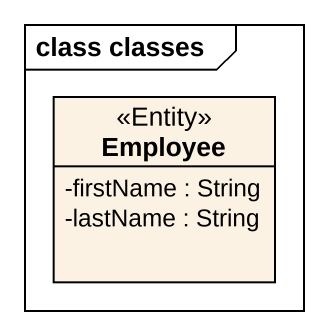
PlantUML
@startuml
mainframe class classes
hide circle
hide empty members
skinparam classAttributeIconSize 0
class Employee <<Entity>> {
  -firstName : String
  -lastName : String
}
@enduml
